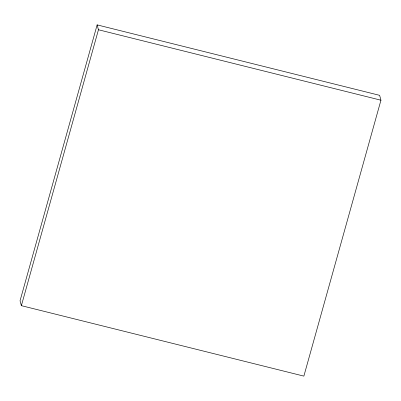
<?xml version="1.0" encoding="UTF-8"?>
<svg xmlns="http://www.w3.org/2000/svg" width="401" height="401" viewBox="0 0 401 401"><rect width="100%" height="100%" fill="white"/><g stroke="black" fill="none" stroke-linecap="round" stroke-linejoin="round"><path stroke-width="0.6" d="M97.132 24.882L20.05 300.79L21.373 305.662L303.868 376.118L380.95 100.21L379.627 95.338L97.132 24.882L98.461 29.759L21.373 305.662M98.461 29.759L380.95 100.21"/></g></svg>
